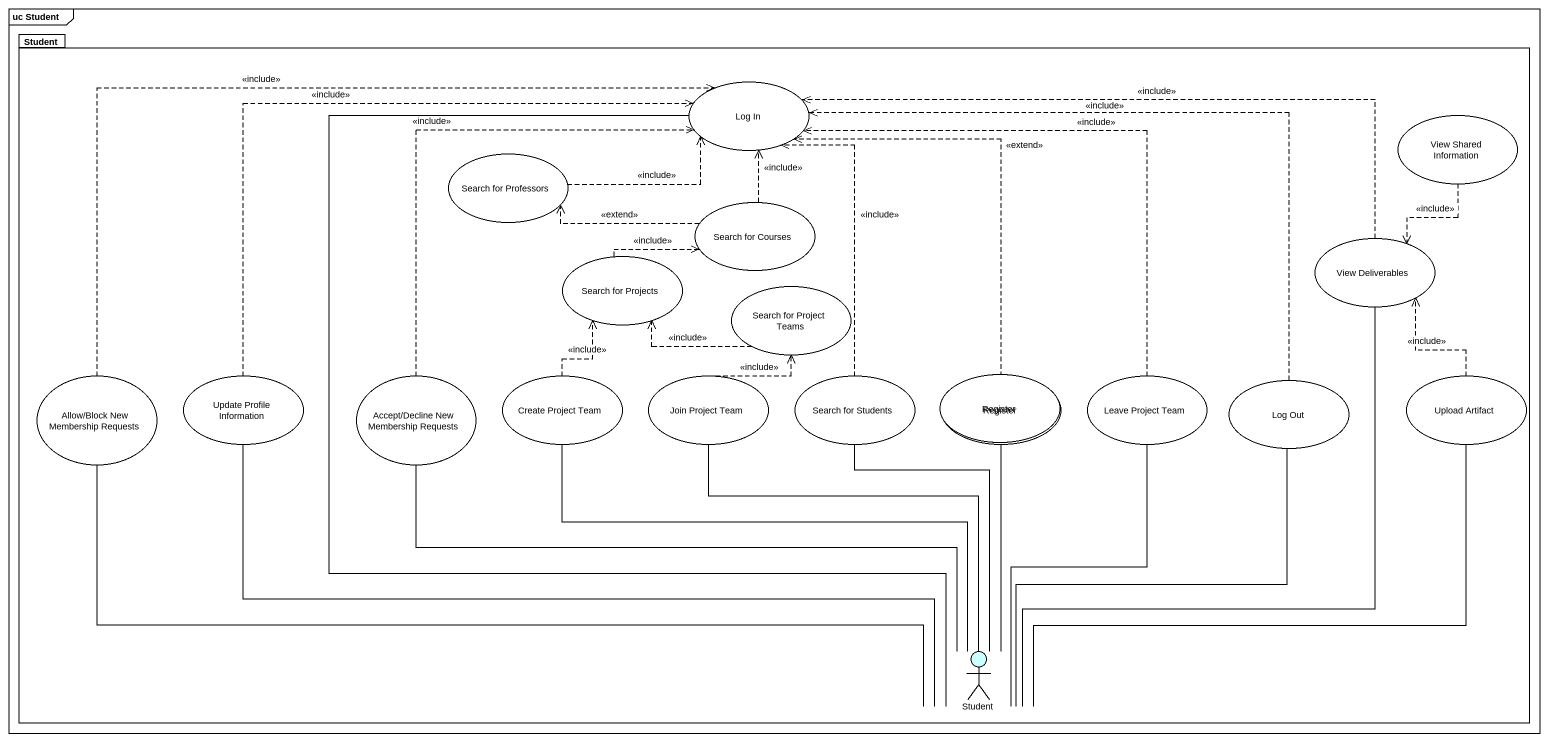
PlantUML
@startuml
mainframe uc Student
package Student {
  usecase "Log In" as Log_In #FFFFFF
  usecase "View Shared Information" as View_Shared_Information #FFFFFF
  usecase "Search for Professors" as Search_for_Professors #FFFFFF
  usecase "Search for Courses" as Search_for_Courses #FFFFFF
  usecase "Search for Projects" as Search_for_Projects #FFFFFF
  usecase "View Deliverables" as View_Deliverables #FFFFFF
  usecase "Search for Project Teams" as Search_for_Project_Teams #FFFFFF
  usecase "Allow/Block New Membership Requests" as Allow_Block_New_Membership #FFFFFF
  usecase "Update Profile Information" as Update_Profile_Information #FFFFFF
  usecase "Accept/Decline New Membership Requests" as Accept_Decline_New #FFFFFF
  usecase "Create Project Team" as Create_Project_Team #FFFFFF
  usecase "Join Project Team" as Join_Project_Team #FFFFFF
  usecase "Search for Students" as Search_for_Students #FFFFFF
  usecase Register #FFFFFF
  usecase "Register" as Register_2 #FFFFFF
  usecase "Leave Project Team" as Leave_Project_Team #FFFFFF
  usecase "Log Out" as Log_Out #FFFFFF
  usecase "Upload Artifact" as Upload_Artifact #FFFFFF
  actor "Student" as Student_2 #CCFFFF
}
View_Shared_Information ..> View_Deliverables : <<include>>
Search_for_Professors .right.> Log_In : <<include>>
Search_for_Courses .up.> Log_In : <<include>>
Search_for_Courses .left.> Search_for_Professors : <<extend>>
Search_for_Projects .right.> Search_for_Courses : <<include>>
View_Deliverables .left.> Log_In : <<include>>
Search_for_Project_Teams .left.> Search_for_Projects : <<include>>
Allow_Block_New_Membership .right.> Log_In : <<include>>
Update_Profile_Information .right.> Log_In : <<include>>
Accept_Decline_New .up.> Log_In : <<include>>
Create_Project_Team .up.> Search_for_Projects : <<include>>
Join_Project_Team .up.> Search_for_Project_Teams : <<include>>
Search_for_Students .up.> Log_In : <<include>>
Register_2 .up.> Log_In : <<extend>>
Leave_Project_Team .up.> Log_In : <<include>>
Log_Out .left.> Log_In : <<include>>
Log_Out -- Student_2
Upload_Artifact .up.> View_Deliverables : <<include>>
Student_2 -up- Log_In
Student_2 -up- View_Deliverables
Student_2 -left- Allow_Block_New_Membership
Student_2 -left- Update_Profile_Information
Student_2 -left- Accept_Decline_New
Student_2 -up- Create_Project_Team
Student_2 -up- Join_Project_Team
Student_2 -up- Search_for_Students
Student_2 -up- Register_2
Student_2 -up- Leave_Project_Team
Student_2 -right- Upload_Artifact
@enduml
